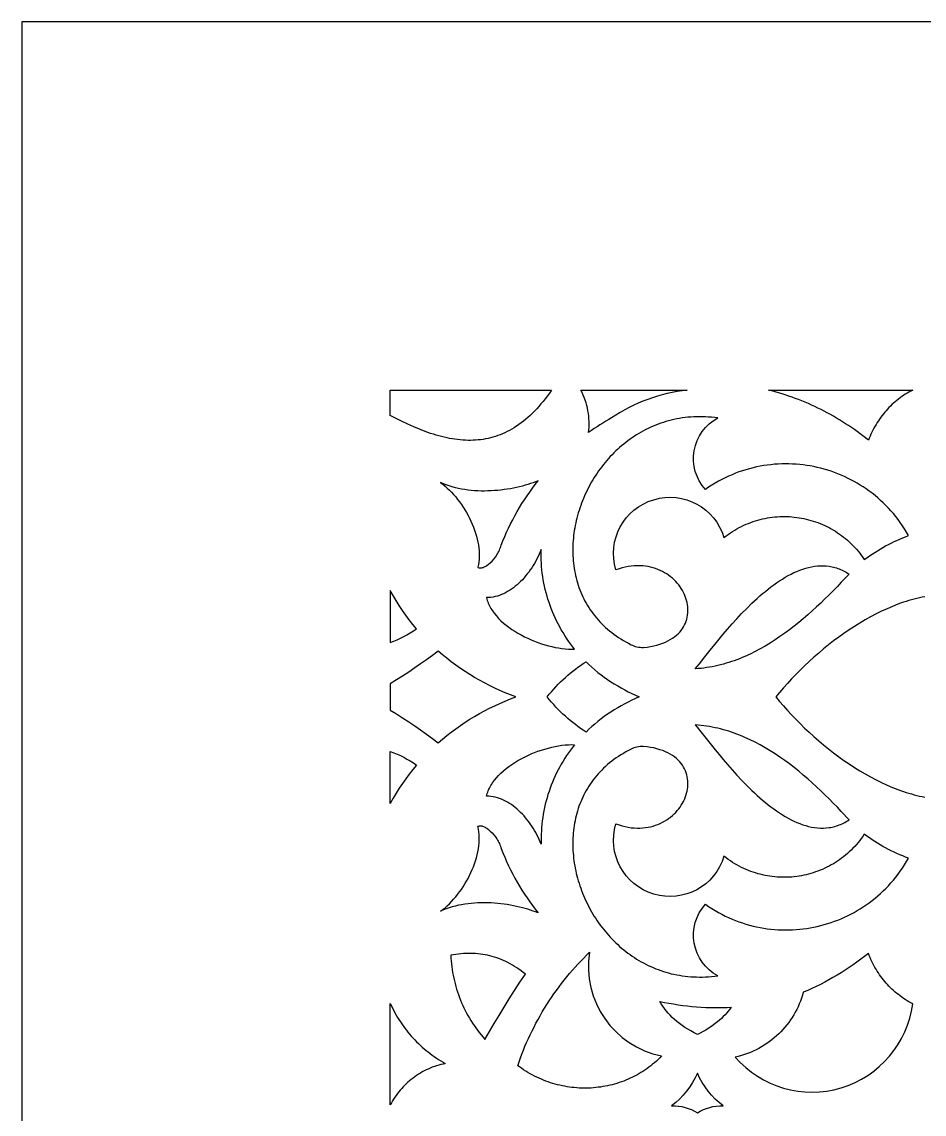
# Model space of a CAD drawing. Extents: x -660 to 660, y -460 to 460.
# Drawn here: x -660 to -513.1, y 282 to 460 of the extents above; entities that cross this region are included whole.
import ezdxf

# ---------------------------------------------------------------- set-up
doc = ezdxf.new("R2010")
doc.units = 0
doc.layers.add('LAYER_1', color=18, linetype='CONTINUOUS')

msp = doc.modelspace()

# ---------------------------------------------------------------- linework, layer by layer
at = {"layer": 'LAYER_1'}
for points in [[(-660, -460), (660, -460), (660, 460), (-660, 460)], [(-600, 400), (-573.74, 400), (-574.09, 399.51), (-574.43, 399.04), (-574.77, 398.59), (-575.12, 398.15), (-575.47, 397.73), (-575.82, 397.33), (-576.17, 396.94), (-576.53, 396.56), (-576.89, 396.2), (-577.25, 395.86), (-577.61, 395.53), (-577.97, 395.22), (-578.34, 394.92), (-578.7, 394.64), (-579.07, 394.37), (-579.45, 394.11), (-579.82, 393.87), (-580.2, 393.65), (-580.58, 393.43), (-580.96, 393.23), (-581.34, 393.05), (-581.72, 392.88), (-582.11, 392.72), (-582.5, 392.57), (-582.89, 392.44), (-583.29, 392.32), (-583.68, 392.21), (-584.08, 392.12), (-584.48, 392.04), (-584.89, 391.97), (-585.29, 391.91), (-585.7, 391.87), (-586.11, 391.83), (-586.52, 391.81), (-586.94, 391.8), (-587.35, 391.8), (-587.77, 391.82), (-588.19, 391.84), (-588.62, 391.87), (-589.04, 391.92), (-589.47, 391.98), (-589.9, 392.04), (-590.34, 392.12), (-590.77, 392.21), (-591.21, 392.3), (-591.65, 392.41), (-592.09, 392.53), (-592.54, 392.66), (-592.99, 392.79), (-593.44, 392.94), (-593.89, 393.09), (-594.34, 393.26), (-595.26, 393.61), (-596.19, 394), (-597.13, 394.42), (-598.08, 394.88), (-599.03, 395.36), (-600, 395.88)], [(-567.71, 393.09), (-567.67, 393.53), (-567.64, 393.98), (-567.62, 394.43), (-567.63, 394.87), (-567.65, 395.32), (-567.69, 395.76), (-567.74, 396.2), (-567.82, 396.64), (-567.91, 397.08), (-568.01, 397.51), (-568.13, 397.94), (-568.27, 398.36), (-568.42, 398.78), (-568.59, 399.19), (-568.78, 399.6), (-568.98, 400), (-551.65, 400), (-552.47, 399.89), (-553.3, 399.76), (-554.11, 399.61), (-554.92, 399.43), (-555.73, 399.22), (-556.52, 399), (-557.31, 398.75), (-558.09, 398.47), (-558.86, 398.18), (-559.62, 397.86), (-560.37, 397.52), (-561.11, 397.15), (-561.84, 396.77), (-562.56, 396.36), (-563.27, 395.93), (-563.96, 395.48), (-564.44, 395.21), (-564.92, 394.92), (-565.4, 394.63), (-565.87, 394.34), (-566.34, 394.03), (-566.8, 393.72), (-567.26, 393.41)], [(-538.44, 400), (-514.94, 400), (-515.25, 399.84), (-515.55, 399.67), (-515.85, 399.5), (-516.14, 399.32), (-516.43, 399.13), (-516.71, 398.93), (-516.99, 398.73), (-517.27, 398.52), (-517.53, 398.31), (-517.8, 398.09), (-518.06, 397.86), (-518.31, 397.63), (-518.56, 397.39), (-518.8, 397.15), (-519.04, 396.89), (-519.27, 396.64), (-519.49, 396.38), (-519.71, 396.11), (-519.93, 395.83), (-520.13, 395.56), (-520.34, 395.27), (-520.53, 394.98), (-520.72, 394.69), (-520.91, 394.39), (-521.08, 394.08), (-521.25, 393.77), (-521.42, 393.46), (-521.58, 393.14), (-521.73, 392.81), (-521.87, 392.49), (-522.01, 392.15), (-522.14, 391.81), (-523.05, 392.53), (-523.51, 392.88), (-523.97, 393.22), (-524.44, 393.56), (-524.91, 393.88), (-525.39, 394.21), (-525.87, 394.52), (-526.36, 394.83), (-526.84, 395.14), (-527.34, 395.43), (-527.83, 395.72), (-528.33, 396.01), (-528.84, 396.28), (-529.34, 396.55), (-529.85, 396.81), (-530.37, 397.07), (-530.88, 397.32), (-531.4, 397.56), (-531.93, 397.79), (-532.45, 398.02), (-532.98, 398.23), (-533.52, 398.45), (-534.05, 398.65), (-534.59, 398.84), (-535.13, 399.03), (-535.68, 399.21), (-536.22, 399.39), (-536.77, 399.55), (-537.33, 399.71), (-537.88, 399.86)], [(-585.76, 371.12), (-585.67, 371.07), (-585.57, 371.04), (-585.46, 371.01), (-585.35, 371.01), (-585.23, 371.01), (-585.11, 371.03), (-584.98, 371.07), (-584.85, 371.11), (-584.72, 371.17), (-584.58, 371.24), (-584.44, 371.31), (-584.3, 371.4), (-584.01, 371.61), (-583.72, 371.86), (-583.44, 372.14), (-583.16, 372.45), (-582.9, 372.78), (-582.65, 373.14), (-582.54, 373.33), (-582.43, 373.52), (-582.33, 373.71), (-582.23, 373.91), (-582.15, 374.11), (-582.07, 374.32), (-582, 374.52), (-581.94, 374.73), (-581.66, 375.43), (-581.36, 376.13), (-581.06, 376.82), (-580.74, 377.51), (-580.41, 378.19), (-580.06, 378.86), (-579.71, 379.53), (-579.34, 380.19), (-578.96, 380.84), (-578.56, 381.49), (-578.16, 382.13), (-577.74, 382.76), (-577.31, 383.38), (-576.87, 384), (-576.42, 384.6), (-575.95, 385.2), (-576.34, 385.05), (-576.74, 384.9), (-577.16, 384.75), (-577.59, 384.61), (-578.03, 384.48), (-578.49, 384.36), (-578.96, 384.24), (-579.45, 384.13), (-579.94, 384.03), (-580.44, 383.93), (-580.95, 383.85), (-581.46, 383.77), (-581.99, 383.71), (-582.51, 383.65), (-583.05, 383.61), (-583.58, 383.58), (-584.12, 383.56), (-584.66, 383.55), (-585.2, 383.55), (-585.74, 383.57), (-586.28, 383.6), (-586.81, 383.64), (-587.34, 383.7), (-587.87, 383.77), (-588.39, 383.86), (-588.91, 383.96), (-589.41, 384.08), (-589.91, 384.22), (-590.4, 384.37), (-590.88, 384.54), (-591.35, 384.72), (-591.81, 384.93), (-591.44, 384.65), (-591.08, 384.35), (-590.72, 384.04), (-590.37, 383.7), (-590.03, 383.35), (-589.69, 382.98), (-589.36, 382.59), (-589.04, 382.19), (-588.73, 381.78), (-588.43, 381.36), (-588.14, 380.93), (-587.86, 380.48), (-587.59, 380.03), (-587.34, 379.57), (-587.09, 379.1), (-586.87, 378.63), (-586.65, 378.15), (-586.46, 377.67), (-586.28, 377.18), (-586.12, 376.7), (-585.97, 376.21), (-585.84, 375.72), (-585.74, 375.24), (-585.65, 374.76), (-585.58, 374.28), (-585.54, 373.81), (-585.52, 373.34), (-585.52, 372.88), (-585.54, 372.43), (-585.59, 371.98), (-585.66, 371.55)], [(-584.33, 366.18), (-584.28, 365.95), (-584.21, 365.73), (-584.14, 365.5), (-584.05, 365.28), (-583.96, 365.06), (-583.85, 364.85), (-583.74, 364.63), (-583.62, 364.42), (-583.49, 364.21), (-583.36, 364), (-583.21, 363.79), (-583.06, 363.59), (-582.73, 363.19), (-582.37, 362.79), (-581.98, 362.41), (-581.57, 362.04), (-581.14, 361.69), (-580.69, 361.34), (-580.22, 361.01), (-579.73, 360.69), (-579.22, 360.38), (-578.7, 360.09), (-578.17, 359.81), (-577.62, 359.55), (-577.07, 359.3), (-576.52, 359.08), (-575.96, 358.86), (-575.39, 358.67), (-574.83, 358.49), (-574.26, 358.33), (-573.7, 358.19), (-573.14, 358.07), (-572.59, 357.97), (-572.05, 357.89), (-571.51, 357.83), (-570.99, 357.8), (-570.49, 357.78), (-569.99, 357.79), (-570.33, 358.22), (-570.66, 358.66), (-570.98, 359.1), (-571.29, 359.55), (-571.59, 360.01), (-571.88, 360.48), (-572.16, 360.95), (-572.42, 361.42), (-572.68, 361.9), (-572.92, 362.39), (-573.16, 362.88), (-573.38, 363.37), (-573.59, 363.87), (-573.79, 364.38), (-573.98, 364.89), (-574.16, 365.4), (-574.33, 365.92), (-574.48, 366.44), (-574.63, 366.96), (-574.76, 367.49), (-574.88, 368.02), (-574.99, 368.56), (-575.09, 369.09), (-575.17, 369.63), (-575.25, 370.18), (-575.31, 370.72), (-575.36, 371.27), (-575.4, 371.81), (-575.42, 372.36), (-575.43, 372.91), (-575.44, 373.47), (-575.42, 374.02), (-575.59, 373.63), (-575.76, 373.24), (-575.94, 372.86), (-576.13, 372.49), (-576.33, 372.11), (-576.54, 371.75), (-576.76, 371.39), (-576.98, 371.04), (-577.22, 370.69), (-577.46, 370.35), (-577.71, 370.03), (-577.97, 369.71), (-578.23, 369.4), (-578.5, 369.1), (-578.78, 368.81), (-579.07, 368.54), (-579.36, 368.27), (-579.65, 368.02), (-579.96, 367.78), (-580.27, 367.56), (-580.58, 367.35), (-580.9, 367.16), (-581.22, 366.98), (-581.55, 366.82), (-581.89, 366.67), (-582.22, 366.54), (-582.57, 366.43), (-582.91, 366.34), (-583.26, 366.27), (-583.61, 366.22), (-583.97, 366.19)], [(-550.34, 354.57), (-550.03, 354.95), (-549.66, 355.41), (-548.77, 356.53), (-547.7, 357.88), (-547.11, 358.62), (-546.47, 359.4), (-545.8, 360.21), (-545.09, 361.04), (-544.36, 361.88), (-543.59, 362.73), (-542.79, 363.58), (-541.97, 364.42), (-541.13, 365.25), (-540.7, 365.65), (-540.26, 366.05), (-539.82, 366.45), (-539.38, 366.83), (-538.93, 367.2), (-538.47, 367.57), (-538.02, 367.92), (-537.56, 368.26), (-537.1, 368.59), (-536.63, 368.91), (-536.16, 369.21), (-535.69, 369.49), (-535.22, 369.76), (-534.74, 370.01), (-534.27, 370.25), (-533.79, 370.46), (-533.31, 370.65), (-532.83, 370.83), (-532.36, 370.98), (-531.88, 371.11), (-531.4, 371.21), (-530.92, 371.29), (-530.44, 371.35), (-529.96, 371.38), (-529.49, 371.38), (-529.01, 371.35), (-528.54, 371.3), (-528.31, 371.26), (-528.07, 371.21), (-527.84, 371.16), (-527.6, 371.1), (-527.37, 371.03), (-527.14, 370.95), (-526.91, 370.86), (-526.68, 370.77), (-526.45, 370.67), (-526.22, 370.56), (-525.99, 370.44), (-525.76, 370.31), (-525.53, 370.17), (-525.31, 370.02), (-526.57, 368.67), (-527.21, 367.99), (-527.87, 367.31), (-528.54, 366.63), (-529.22, 365.97), (-529.9, 365.3), (-530.6, 364.65), (-531.31, 364), (-532.03, 363.36), (-532.76, 362.73), (-533.49, 362.12), (-534.24, 361.52), (-535, 360.93), (-535.77, 360.37), (-536.55, 359.82), (-537.34, 359.29), (-538.14, 358.78), (-538.95, 358.29), (-539.77, 357.83), (-540.59, 357.39), (-541.43, 356.97), (-542.28, 356.59), (-542.71, 356.4), (-543.14, 356.23), (-543.57, 356.06), (-544.01, 355.9), (-544.44, 355.75), (-544.88, 355.61), (-545.32, 355.47), (-545.77, 355.34), (-546.22, 355.23), (-546.67, 355.12), (-547.12, 355.02), (-547.57, 354.92), (-548.03, 354.84), (-548.49, 354.77), (-548.95, 354.7), (-549.41, 354.65), (-549.88, 354.61)], [(-600, 358.87), (-599.45, 359.09), (-598.9, 359.32), (-598.35, 359.57), (-597.82, 359.84), (-597.29, 360.13), (-596.77, 360.44), (-596.25, 360.76), (-595.75, 361.1), (-596.35, 361.82), (-596.93, 362.57), (-597.49, 363.33), (-598.03, 364.1), (-598.56, 364.89), (-599.06, 365.7), (-599.54, 366.52), (-600, 367.36)], [(-600, 347.85), (-598.99, 347.23), (-598, 346.6), (-597.01, 345.95), (-596.03, 345.29), (-595.06, 344.62), (-594.1, 343.94), (-593.15, 343.24), (-592.2, 342.54), (-591.51, 343.13), (-590.81, 343.71), (-590.08, 344.28), (-589.35, 344.82), (-588.6, 345.35), (-587.84, 345.86), (-587.06, 346.36), (-586.27, 346.83), (-585.47, 347.29), (-584.66, 347.73), (-583.83, 348.15), (-583, 348.56), (-582.15, 348.94), (-581.29, 349.31), (-580.42, 349.67), (-579.54, 350), (-580.42, 350.33), (-581.29, 350.69), (-582.15, 351.06), (-583, 351.44), (-583.83, 351.85), (-584.66, 352.27), (-585.47, 352.71), (-586.27, 353.17), (-587.06, 353.64), (-587.84, 354.14), (-588.6, 354.65), (-589.35, 355.18), (-590.08, 355.72), (-590.81, 356.29), (-591.51, 356.87), (-592.2, 357.46), (-593.15, 356.76), (-594.1, 356.06), (-595.06, 355.38), (-596.03, 354.71), (-597.01, 354.05), (-598, 353.4), (-598.99, 352.77), (-600, 352.15)], [(-574.46, 350), (-574.11, 350.43), (-573.76, 350.85), (-573.4, 351.26), (-573.04, 351.66), (-572.66, 352.05), (-572.28, 352.43), (-571.9, 352.8), (-571.5, 353.16), (-571.11, 353.52), (-570.7, 353.86), (-570.29, 354.19), (-569.87, 354.52), (-569.44, 354.83), (-569.01, 355.14), (-568.58, 355.44), (-568.13, 355.73), (-567.67, 355.28), (-567.19, 354.84), (-566.7, 354.42), (-566.19, 354), (-565.68, 353.6), (-565.16, 353.22), (-564.63, 352.84), (-564.09, 352.48), (-563.54, 352.13), (-562.98, 351.79), (-562.42, 351.46), (-561.84, 351.14), (-561.26, 350.84), (-560.67, 350.55), (-560.07, 350.27), (-559.47, 350), (-560.07, 349.73), (-560.67, 349.45), (-561.26, 349.16), (-561.84, 348.86), (-562.42, 348.54), (-562.98, 348.21), (-563.54, 347.87), (-564.09, 347.52), (-564.63, 347.16), (-565.16, 346.78), (-565.68, 346.4), (-566.19, 346), (-566.7, 345.58), (-567.19, 345.16), (-567.67, 344.72), (-568.13, 344.27), (-568.58, 344.56), (-569.01, 344.86), (-569.44, 345.17), (-569.87, 345.48), (-570.29, 345.81), (-570.7, 346.14), (-571.11, 346.48), (-571.5, 346.84), (-571.9, 347.2), (-572.28, 347.57), (-572.66, 347.95), (-573.04, 348.34), (-573.4, 348.74), (-573.76, 349.15), (-574.11, 349.57)], [(-550.34, 345.43), (-550.03, 345.05), (-549.66, 344.59), (-548.77, 343.47), (-547.7, 342.12), (-547.11, 341.38), (-546.47, 340.6), (-545.8, 339.79), (-545.09, 338.96), (-544.36, 338.12), (-543.59, 337.27), (-542.79, 336.42), (-541.97, 335.58), (-541.13, 334.75), (-540.7, 334.35), (-540.26, 333.95), (-539.82, 333.55), (-539.38, 333.17), (-538.93, 332.8), (-538.47, 332.43), (-538.02, 332.08), (-537.56, 331.74), (-537.1, 331.41), (-536.63, 331.09), (-536.16, 330.79), (-535.69, 330.51), (-535.22, 330.24), (-534.74, 329.99), (-534.27, 329.75), (-533.79, 329.54), (-533.31, 329.35), (-532.83, 329.17), (-532.36, 329.02), (-531.88, 328.89), (-531.4, 328.79), (-530.92, 328.71), (-530.44, 328.65), (-529.96, 328.62), (-529.49, 328.62), (-529.01, 328.65), (-528.54, 328.7), (-528.31, 328.74), (-528.07, 328.79), (-527.84, 328.84), (-527.6, 328.9), (-527.37, 328.97), (-527.14, 329.05), (-526.91, 329.14), (-526.68, 329.23), (-526.45, 329.33), (-526.22, 329.44), (-525.99, 329.56), (-525.76, 329.69), (-525.53, 329.83), (-525.31, 329.98), (-526.57, 331.33), (-527.21, 332.01), (-527.87, 332.69), (-528.54, 333.37), (-529.22, 334.03), (-529.9, 334.7), (-530.6, 335.35), (-531.31, 336), (-532.03, 336.64), (-532.76, 337.27), (-533.49, 337.88), (-534.24, 338.48), (-535, 339.07), (-535.77, 339.63), (-536.55, 340.18), (-537.34, 340.71), (-538.14, 341.22), (-538.95, 341.71), (-539.77, 342.17), (-540.59, 342.61), (-541.43, 343.03), (-542.28, 343.41), (-542.71, 343.6), (-543.14, 343.77), (-543.57, 343.94), (-544.01, 344.1), (-544.44, 344.25), (-544.88, 344.39), (-545.32, 344.53), (-545.77, 344.66), (-546.22, 344.77), (-546.67, 344.88), (-547.12, 344.98), (-547.57, 345.08), (-548.03, 345.16), (-548.49, 345.23), (-548.95, 345.3), (-549.41, 345.35), (-549.88, 345.39)], [(-584.33, 333.82), (-584.28, 334.05), (-584.21, 334.27), (-584.14, 334.5), (-584.05, 334.72), (-583.96, 334.94), (-583.85, 335.15), (-583.74, 335.37), (-583.62, 335.58), (-583.49, 335.79), (-583.36, 336), (-583.21, 336.21), (-583.06, 336.41), (-582.73, 336.81), (-582.37, 337.21), (-581.98, 337.59), (-581.57, 337.96), (-581.14, 338.31), (-580.69, 338.66), (-580.22, 338.99), (-579.73, 339.31), (-579.22, 339.62), (-578.7, 339.91), (-578.17, 340.19), (-577.62, 340.45), (-577.07, 340.7), (-576.52, 340.92), (-575.96, 341.14), (-575.39, 341.33), (-574.83, 341.51), (-574.26, 341.67), (-573.7, 341.81), (-573.14, 341.93), (-572.59, 342.03), (-572.05, 342.11), (-571.51, 342.17), (-570.99, 342.2), (-570.49, 342.22), (-569.99, 342.21), (-570.33, 341.78), (-570.66, 341.34), (-570.98, 340.9), (-571.29, 340.45), (-571.59, 339.99), (-571.88, 339.52), (-572.16, 339.05), (-572.42, 338.58), (-572.68, 338.1), (-572.92, 337.61), (-573.16, 337.12), (-573.38, 336.63), (-573.59, 336.13), (-573.79, 335.62), (-573.98, 335.11), (-574.16, 334.6), (-574.33, 334.08), (-574.48, 333.56), (-574.63, 333.04), (-574.76, 332.51), (-574.88, 331.98), (-574.99, 331.44), (-575.09, 330.91), (-575.17, 330.37), (-575.25, 329.82), (-575.31, 329.28), (-575.36, 328.73), (-575.4, 328.19), (-575.42, 327.64), (-575.43, 327.09), (-575.44, 326.53), (-575.42, 325.98), (-575.59, 326.37), (-575.76, 326.76), (-575.94, 327.14), (-576.13, 327.51), (-576.33, 327.89), (-576.54, 328.25), (-576.76, 328.61), (-576.98, 328.96), (-577.22, 329.31), (-577.46, 329.65), (-577.71, 329.97), (-577.97, 330.29), (-578.23, 330.6), (-578.5, 330.9), (-578.78, 331.19), (-579.07, 331.46), (-579.36, 331.73), (-579.65, 331.98), (-579.96, 332.22), (-580.27, 332.44), (-580.58, 332.65), (-580.9, 332.84), (-581.22, 333.02), (-581.55, 333.18), (-581.89, 333.33), (-582.22, 333.46), (-582.57, 333.57), (-582.91, 333.66), (-583.26, 333.73), (-583.61, 333.78), (-583.97, 333.81)], [(-600, 341.13), (-599.45, 340.91), (-598.9, 340.68), (-598.35, 340.43), (-597.82, 340.16), (-597.29, 339.87), (-596.77, 339.56), (-596.25, 339.24), (-595.75, 338.9), (-596.35, 338.18), (-596.93, 337.43), (-597.49, 336.67), (-598.03, 335.9), (-598.56, 335.11), (-599.06, 334.3), (-599.54, 333.48), (-600, 332.64)], [(-585.76, 328.88), (-585.67, 328.93), (-585.57, 328.96), (-585.46, 328.99), (-585.35, 328.99), (-585.23, 328.99), (-585.11, 328.97), (-584.98, 328.93), (-584.85, 328.89), (-584.72, 328.83), (-584.58, 328.76), (-584.44, 328.69), (-584.3, 328.6), (-584.01, 328.39), (-583.72, 328.14), (-583.44, 327.86), (-583.16, 327.55), (-582.9, 327.22), (-582.65, 326.86), (-582.54, 326.67), (-582.43, 326.48), (-582.33, 326.29), (-582.23, 326.09), (-582.15, 325.89), (-582.07, 325.68), (-582, 325.48), (-581.94, 325.27), (-581.66, 324.57), (-581.36, 323.87), (-581.06, 323.18), (-580.74, 322.49), (-580.41, 321.81), (-580.06, 321.14), (-579.71, 320.47), (-579.34, 319.81), (-578.96, 319.16), (-578.56, 318.51), (-578.16, 317.87), (-577.74, 317.24), (-577.31, 316.62), (-576.87, 316), (-576.42, 315.4), (-575.95, 314.8), (-576.34, 314.95), (-576.74, 315.1), (-577.16, 315.25), (-577.59, 315.39), (-578.03, 315.52), (-578.49, 315.64), (-578.96, 315.76), (-579.45, 315.87), (-579.94, 315.97), (-580.44, 316.07), (-580.95, 316.15), (-581.46, 316.23), (-581.99, 316.29), (-582.51, 316.35), (-583.05, 316.39), (-583.58, 316.42), (-584.12, 316.44), (-584.66, 316.45), (-585.2, 316.45), (-585.74, 316.43), (-586.28, 316.4), (-586.81, 316.36), (-587.34, 316.3), (-587.87, 316.23), (-588.39, 316.14), (-588.91, 316.04), (-589.41, 315.92), (-589.91, 315.78), (-590.4, 315.63), (-590.88, 315.46), (-591.35, 315.28), (-591.81, 315.07), (-591.44, 315.35), (-591.08, 315.65), (-590.72, 315.96), (-590.37, 316.3), (-590.03, 316.65), (-589.69, 317.02), (-589.36, 317.41), (-589.04, 317.81), (-588.73, 318.22), (-588.43, 318.64), (-588.14, 319.07), (-587.86, 319.52), (-587.59, 319.97), (-587.34, 320.43), (-587.09, 320.9), (-586.87, 321.37), (-586.65, 321.85), (-586.46, 322.33), (-586.28, 322.82), (-586.12, 323.3), (-585.97, 323.79), (-585.84, 324.28), (-585.74, 324.76), (-585.65, 325.24), (-585.58, 325.72), (-585.54, 326.19), (-585.52, 326.66), (-585.52, 327.12), (-585.54, 327.57), (-585.59, 328.02), (-585.66, 328.45)], [(-584.59, 294.2), (-583.86, 295.46), (-583.1, 296.76), (-582.3, 298.09), (-581.48, 299.44), (-580.63, 300.79), (-579.77, 302.15), (-578.89, 303.49), (-578, 304.81), (-578.35, 305.09), (-578.7, 305.36), (-579.05, 305.62), (-579.41, 305.86), (-579.76, 306.09), (-580.12, 306.31), (-580.48, 306.52), (-580.84, 306.71), (-581.21, 306.89), (-581.57, 307.06), (-581.94, 307.21), (-582.31, 307.36), (-582.68, 307.49), (-583.06, 307.61), (-583.43, 307.72), (-583.81, 307.82), (-584.19, 307.9), (-584.57, 307.98), (-584.96, 308.04), (-585.34, 308.09), (-585.73, 308.14), (-586.12, 308.17), (-586.51, 308.19), (-586.91, 308.2), (-587.31, 308.2), (-587.7, 308.19), (-588.1, 308.17), (-588.51, 308.14), (-588.91, 308.1), (-589.32, 308.05), (-589.73, 307.99), (-590.14, 307.92), (-590.12, 307.45), (-590.09, 306.98), (-590.04, 306.51), (-589.99, 306.04), (-589.93, 305.58), (-589.85, 305.11), (-589.77, 304.65), (-589.68, 304.19), (-589.57, 303.73), (-589.46, 303.28), (-589.34, 302.83), (-589.21, 302.38), (-589.06, 301.93), (-588.91, 301.48), (-588.75, 301.04), (-588.58, 300.61), (-588.4, 300.17), (-588.21, 299.74), (-588.01, 299.32), (-587.8, 298.89), (-587.59, 298.48), (-587.36, 298.06), (-587.12, 297.65), (-586.88, 297.25), (-586.62, 296.85), (-586.36, 296.45), (-586.09, 296.06), (-585.8, 295.68), (-585.51, 295.3), (-585.21, 294.93), (-584.9, 294.56)], [(-600, 283.52), (-600, 300.02), (-599.82, 299.64), (-599.63, 299.26), (-599.44, 298.88), (-599.24, 298.51), (-599.03, 298.14), (-598.82, 297.78), (-598.6, 297.42), (-598.37, 297.07), (-598.13, 296.72), (-597.89, 296.38), (-597.64, 296.04), (-597.39, 295.71), (-597.13, 295.38), (-596.86, 295.06), (-596.59, 294.74), (-596.31, 294.43), (-596.02, 294.12), (-595.73, 293.82), (-595.43, 293.52), (-595.13, 293.23), (-594.82, 292.95), (-594.5, 292.67), (-594.18, 292.4), (-593.85, 292.14), (-593.52, 291.88), (-593.18, 291.62), (-592.84, 291.38), (-592.49, 291.14), (-592.14, 290.91), (-591.78, 290.68), (-591.42, 290.46), (-591.05, 290.25), (-591.41, 290.17), (-591.77, 290.08), (-592.12, 289.99), (-592.47, 289.88), (-592.82, 289.76), (-593.16, 289.64), (-593.5, 289.5), (-593.83, 289.36), (-594.16, 289.21), (-594.48, 289.05), (-594.8, 288.88), (-595.11, 288.7), (-595.41, 288.51), (-595.72, 288.31), (-596.01, 288.11), (-596.3, 287.9), (-596.58, 287.68), (-596.86, 287.45), (-597.13, 287.21), (-597.4, 286.97), (-597.66, 286.72), (-597.91, 286.46), (-598.15, 286.2), (-598.39, 285.93), (-598.62, 285.65), (-598.84, 285.36), (-599.05, 285.07), (-599.26, 284.77), (-599.46, 284.47), (-599.65, 284.16), (-599.83, 283.84)], [(-556.1, 300.38), (-555.38, 300.23), (-554.64, 300.08), (-553.9, 299.96), (-553.15, 299.84), (-552.39, 299.74), (-551.63, 299.65), (-550.88, 299.57), (-550.12, 299.5), (-549.37, 299.45), (-548.63, 299.41), (-547.9, 299.38), (-547.19, 299.37), (-546.48, 299.37), (-545.8, 299.38), (-545.13, 299.4), (-544.49, 299.44), (-544.73, 299.12), (-544.97, 298.81), (-545.23, 298.5), (-545.5, 298.19), (-545.79, 297.9), (-546.09, 297.6), (-546.41, 297.31), (-546.74, 297.03), (-547.09, 296.76), (-547.45, 296.49), (-547.83, 296.22), (-548.23, 295.97), (-548.65, 295.71), (-549.08, 295.47), (-549.53, 295.23), (-550, 295), (-550.55, 295.27), (-551.07, 295.56), (-551.57, 295.85), (-552.05, 296.15), (-552.5, 296.46), (-552.93, 296.78), (-553.34, 297.1), (-553.72, 297.44), (-554.09, 297.78), (-554.43, 298.13), (-554.76, 298.49), (-555.06, 298.85), (-555.35, 299.22), (-555.62, 299.6), (-555.87, 299.99)]]:
    msp.add_lwpolyline(points, close=True, dxfattribs=at)
for points in [[(-558.79, 358.06), (-558.19, 358.13), (-557.63, 358.22), (-557.09, 358.32), (-556.58, 358.45), (-556.09, 358.6), (-555.63, 358.76), (-555.2, 358.93), (-554.79, 359.13), (-554.41, 359.34), (-554.06, 359.56), (-553.73, 359.79), (-553.42, 360.04), (-553.14, 360.3), (-552.88, 360.57), (-552.65, 360.84), (-552.44, 361.13), (-552.25, 361.43), (-552.09, 361.73), (-551.95, 362.04), (-551.83, 362.36), (-551.73, 362.69), (-551.65, 363.01), (-551.59, 363.34), (-551.56, 363.68), (-551.54, 364.01), (-551.55, 364.35), (-551.57, 364.69), (-551.62, 365.03), (-551.68, 365.37), (-551.76, 365.7), (-551.86, 366.04), (-551.98, 366.37), (-552.11, 366.7), (-552.27, 367.02), (-552.44, 367.34), (-552.62, 367.65), (-552.83, 367.95), (-553.04, 368.25), (-553.28, 368.53), (-553.53, 368.81), (-553.79, 369.08), (-554.07, 369.34), (-554.37, 369.58), (-554.68, 369.82), (-555, 370.04), (-555.33, 370.24), (-555.68, 370.43), (-556.04, 370.61), (-556.42, 370.77), (-556.8, 370.91), (-557.2, 371.04), (-557.61, 371.15), (-558.03, 371.23), (-558.46, 371.3), (-558.9, 371.35), (-559.35, 371.37), (-559.81, 371.37), (-560.28, 371.35), (-560.76, 371.31), (-561.25, 371.24), (-561.75, 371.14), (-562.25, 371.02), (-562.76, 370.87), (-563.28, 370.7, -1), (-545.67, 375.96), (-545.33, 376.23), (-544.98, 376.48), (-544.63, 376.72), (-544.28, 376.96), (-543.92, 377.18), (-543.56, 377.39), (-543.19, 377.59), (-542.82, 377.78), (-542.45, 377.96), (-542.08, 378.13), (-541.7, 378.28), (-541.32, 378.43), (-540.93, 378.57), (-540.55, 378.69), (-540.16, 378.81), (-539.77, 378.91), (-539.38, 379.01), (-538.98, 379.09), (-538.59, 379.17), (-538.19, 379.23), (-537.8, 379.28), (-537.4, 379.33), (-537, 379.36), (-536.6, 379.38), (-536.21, 379.4), (-535.81, 379.4), (-535.41, 379.39), (-535.01, 379.37), (-534.62, 379.35), (-534.22, 379.31), (-533.83, 379.26), (-533.44, 379.2), (-533.04, 379.14), (-532.66, 379.06), (-532.27, 378.97), (-531.88, 378.88), (-531.5, 378.77), (-531.12, 378.66), (-530.74, 378.53), (-530.37, 378.4), (-530, 378.25), (-529.63, 378.1), (-529.27, 377.93), (-528.91, 377.76), (-528.55, 377.58), (-528.2, 377.39), (-527.85, 377.19), (-527.51, 376.98), (-527.17, 376.76), (-526.84, 376.53), (-526.51, 376.29), (-526.19, 376.04), (-525.87, 375.79), (-525.56, 375.52), (-525.26, 375.25), (-524.96, 374.96), (-524.67, 374.67), (-524.38, 374.37), (-524.1, 374.06), (-523.83, 373.74), (-523.57, 373.41), (-523.31, 373.07), (-523.06, 372.73), (-522.82, 372.37), (-522.4, 372.68), (-521.98, 372.98), (-521.55, 373.27), (-521.11, 373.55), (-520.68, 373.82), (-520.23, 374.09), (-519.79, 374.35), (-519.34, 374.6), (-518.89, 374.84), (-518.43, 375.07), (-517.97, 375.3), (-517.5, 375.51), (-517.04, 375.72), (-516.57, 375.92), (-516.1, 376.11), (-515.62, 376.3), (-515.94, 376.84), (-516.26, 377.38), (-516.6, 377.9), (-516.96, 378.41), (-517.32, 378.9), (-517.7, 379.39), (-518.08, 379.86), (-518.48, 380.32), (-518.89, 380.76), (-519.3, 381.2), (-519.73, 381.62), (-520.17, 382.03), (-520.62, 382.42), (-521.07, 382.81), (-521.54, 383.18), (-522.01, 383.53), (-522.49, 383.88), (-522.98, 384.21), (-523.47, 384.52), (-523.98, 384.83), (-524.49, 385.12), (-525, 385.39), (-525.53, 385.66), (-526.06, 385.9), (-526.59, 386.14), (-527.13, 386.36), (-527.68, 386.57), (-528.23, 386.76), (-528.78, 386.94), (-529.34, 387.11), (-529.9, 387.26), (-530.47, 387.4), (-531.04, 387.52), (-531.61, 387.63), (-532.19, 387.72), (-532.76, 387.8), (-533.34, 387.86), (-533.92, 387.91), (-534.51, 387.95), (-535.09, 387.97), (-535.68, 387.97), (-536.26, 387.96), (-536.85, 387.94), (-537.44, 387.9), (-538.02, 387.84), (-538.61, 387.77), (-539.19, 387.69), (-539.77, 387.58), (-540.36, 387.47), (-540.94, 387.34), (-541.51, 387.19), (-542.09, 387.02), (-542.66, 386.84), (-543.23, 386.65), (-543.8, 386.44), (-544.36, 386.21), (-544.92, 385.97), (-545.48, 385.71), (-546.03, 385.43), (-546.57, 385.14), (-547.12, 384.83), (-547.65, 384.5), (-548.18, 384.16), (-548.7, 383.8, -0.486239), (-546.68, 395.45), (-547.18, 395.51), (-547.68, 395.56), (-548.18, 395.6), (-548.67, 395.63), (-549.16, 395.65), (-549.64, 395.65), (-550.12, 395.64), (-550.6, 395.63), (-551.07, 395.6), (-551.54, 395.56), (-552, 395.51), (-552.46, 395.45), (-552.91, 395.37), (-553.36, 395.29), (-553.81, 395.2), (-554.25, 395.1), (-554.68, 394.99), (-555.11, 394.87), (-555.54, 394.73), (-555.96, 394.59), (-556.38, 394.44), (-556.79, 394.29), (-557.2, 394.12), (-557.6, 393.94), (-557.99, 393.76), (-558.38, 393.56), (-558.77, 393.36), (-559.15, 393.15), (-559.53, 392.94), (-559.9, 392.71), (-560.26, 392.48), (-560.62, 392.24), (-560.97, 391.99), (-561.32, 391.74), (-561.66, 391.48), (-562, 391.21), (-562.33, 390.93), (-562.66, 390.65), (-562.97, 390.36), (-563.29, 390.07), (-563.59, 389.77), (-563.9, 389.46), (-564.19, 389.15), (-564.48, 388.83), (-564.76, 388.51), (-565.04, 388.18), (-565.31, 387.85), (-565.57, 387.51), (-565.83, 387.17), (-566.08, 386.82), (-566.32, 386.47), (-566.56, 386.12), (-566.79, 385.76), (-567.01, 385.39), (-567.23, 385.02), (-567.44, 384.65), (-567.64, 384.28), (-567.83, 383.9), (-568.02, 383.52), (-568.2, 383.13), (-568.38, 382.74), (-568.55, 382.35), (-568.71, 381.96), (-568.86, 381.57), (-569, 381.17), (-569.14, 380.77), (-569.27, 380.37), (-569.39, 379.97), (-569.51, 379.56), (-569.62, 379.15), (-569.72, 378.75), (-569.81, 378.34), (-569.89, 377.93), (-569.97, 377.52), (-570.04, 377.11), (-570.1, 376.7), (-570.15, 376.28), (-570.19, 375.87), (-570.23, 375.46), (-570.26, 375.05), (-570.28, 374.64), (-570.29, 374.22), (-570.29, 373.81), (-570.28, 373.4), (-570.27, 372.99), (-570.25, 372.59), (-570.21, 372.18), (-570.17, 371.77), (-570.12, 371.37), (-570.07, 370.97), (-570, 370.57), (-569.92, 370.17), (-569.84, 369.77), (-569.74, 369.38), (-569.64, 368.99), (-569.53, 368.6), (-569.41, 368.21), (-569.28, 367.83), (-569.14, 367.45), (-568.99, 367.08), (-568.83, 366.7), (-568.66, 366.33), (-568.48, 365.97), (-568.3, 365.61), (-568.1, 365.25), (-567.89, 364.9), (-567.68, 364.55), (-567.45, 364.2), (-567.21, 363.86), (-566.97, 363.53), (-566.71, 363.2), (-566.44, 362.87), (-566.17, 362.56), (-565.88, 362.24), (-565.58, 361.93), (-565.28, 361.63), (-564.96, 361.33), (-564.63, 361.04), (-564.29, 360.76), (-563.94, 360.48), (-563.58, 360.21), (-563.21, 359.95), (-562.83, 359.69), (-562.44, 359.44), (-562.04, 359.2), (-561.63, 358.96), (-561.2, 358.74), (-560.77, 358.51), (-560.56, 358.41), (-560.34, 358.32), (-560.11, 358.24), (-559.86, 358.18), (-559.6, 358.12), (-559.33, 358.09), (-559.06, 358.06)], [(-563.28, 329.3), (-562.76, 329.13), (-562.25, 328.98), (-561.75, 328.86), (-561.25, 328.76), (-560.76, 328.69), (-560.28, 328.65), (-559.81, 328.63), (-559.35, 328.63), (-558.9, 328.65), (-558.46, 328.7), (-558.03, 328.77), (-557.61, 328.85), (-557.2, 328.96), (-556.8, 329.09), (-556.42, 329.23), (-556.04, 329.39), (-555.68, 329.57), (-555.33, 329.76), (-555, 329.96), (-554.68, 330.18), (-554.37, 330.42), (-554.07, 330.66), (-553.79, 330.92), (-553.53, 331.19), (-553.28, 331.47), (-553.04, 331.75), (-552.83, 332.05), (-552.62, 332.35), (-552.44, 332.66), (-552.27, 332.98), (-552.11, 333.3), (-551.98, 333.63), (-551.86, 333.96), (-551.76, 334.3), (-551.68, 334.63), (-551.62, 334.97), (-551.57, 335.31), (-551.55, 335.65), (-551.54, 335.99), (-551.56, 336.32), (-551.59, 336.66), (-551.65, 336.99), (-551.73, 337.31), (-551.83, 337.64), (-551.95, 337.96), (-552.09, 338.27), (-552.25, 338.57), (-552.44, 338.87), (-552.65, 339.16), (-552.88, 339.43), (-553.14, 339.7), (-553.42, 339.96), (-553.73, 340.21), (-554.06, 340.44), (-554.41, 340.66), (-554.79, 340.87), (-555.2, 341.07), (-555.63, 341.24), (-556.09, 341.4), (-556.58, 341.55), (-557.09, 341.68), (-557.63, 341.78), (-558.19, 341.87), (-558.79, 341.94), (-559.06, 341.94), (-559.33, 341.91), (-559.6, 341.88), (-559.86, 341.82), (-560.11, 341.76), (-560.34, 341.68), (-560.56, 341.59), (-560.77, 341.49), (-561.2, 341.26), (-561.63, 341.04), (-562.04, 340.8), (-562.44, 340.56), (-562.83, 340.31), (-563.21, 340.05), (-563.58, 339.79), (-563.94, 339.52), (-564.29, 339.24), (-564.63, 338.96), (-564.96, 338.67), (-565.28, 338.37), (-565.58, 338.07), (-565.88, 337.76), (-566.17, 337.44), (-566.44, 337.13), (-566.71, 336.8), (-566.97, 336.47), (-567.21, 336.14), (-567.45, 335.8), (-567.68, 335.45), (-567.89, 335.1), (-568.1, 334.75), (-568.3, 334.39), (-568.48, 334.03), (-568.66, 333.67), (-568.83, 333.3), (-568.99, 332.92), (-569.14, 332.55), (-569.28, 332.17), (-569.41, 331.79), (-569.53, 331.4), (-569.64, 331.01), (-569.74, 330.62), (-569.84, 330.23), (-569.92, 329.83), (-570, 329.43), (-570.07, 329.03), (-570.12, 328.63), (-570.17, 328.23), (-570.21, 327.82), (-570.25, 327.41), (-570.27, 327.01), (-570.28, 326.6), (-570.29, 326.19), (-570.29, 325.78), (-570.28, 325.36), (-570.26, 324.95), (-570.23, 324.54), (-570.19, 324.13), (-570.15, 323.72), (-570.1, 323.3), (-570.04, 322.89), (-569.97, 322.48), (-569.89, 322.07), (-569.81, 321.66), (-569.72, 321.25), (-569.62, 320.85), (-569.51, 320.44), (-569.39, 320.03), (-569.27, 319.63), (-569.14, 319.23), (-569, 318.83), (-568.86, 318.43), (-568.71, 318.04), (-568.55, 317.65), (-568.38, 317.26), (-568.2, 316.87), (-568.02, 316.48), (-567.83, 316.1), (-567.64, 315.72), (-567.44, 315.35), (-567.23, 314.98), (-567.01, 314.61), (-566.79, 314.24), (-566.56, 313.88), (-566.32, 313.53), (-566.08, 313.18), (-565.83, 312.83), (-565.57, 312.49), (-565.31, 312.15), (-565.04, 311.82), (-564.76, 311.49), (-564.48, 311.17), (-564.19, 310.85), (-563.9, 310.54), (-563.59, 310.23), (-563.29, 309.93), (-562.97, 309.64), (-562.66, 309.35), (-562.33, 309.07), (-562, 308.79), (-561.66, 308.52), (-561.32, 308.26), (-560.97, 308.01), (-560.62, 307.76), (-560.26, 307.52), (-559.9, 307.29), (-559.53, 307.06), (-559.15, 306.85), (-558.77, 306.64), (-558.38, 306.44), (-557.99, 306.24), (-557.6, 306.06), (-557.2, 305.88), (-556.79, 305.71), (-556.38, 305.56), (-555.96, 305.41), (-555.54, 305.27), (-555.11, 305.13), (-554.68, 305.01), (-554.25, 304.9), (-553.81, 304.8), (-553.36, 304.71), (-552.91, 304.63), (-552.46, 304.55), (-552, 304.49), (-551.54, 304.44), (-551.07, 304.4), (-550.6, 304.37), (-550.12, 304.36), (-549.64, 304.35), (-549.16, 304.35), (-548.67, 304.37), (-548.18, 304.4), (-547.68, 304.44), (-547.18, 304.49), (-546.68, 304.55, -0.486239), (-548.7, 316.2), (-548.18, 315.84), (-547.65, 315.5), (-547.12, 315.17), (-546.57, 314.86), (-546.03, 314.57), (-545.48, 314.29), (-544.92, 314.03), (-544.36, 313.79), (-543.8, 313.56), (-543.23, 313.35), (-542.66, 313.16), (-542.09, 312.98), (-541.51, 312.81), (-540.94, 312.66), (-540.36, 312.53), (-539.77, 312.42), (-539.19, 312.31), (-538.61, 312.23), (-538.02, 312.16), (-537.44, 312.1), (-536.85, 312.06), (-536.26, 312.04), (-535.68, 312.03), (-535.09, 312.03), (-534.51, 312.05), (-533.92, 312.09), (-533.34, 312.14), (-532.76, 312.2), (-532.19, 312.28), (-531.61, 312.37), (-531.04, 312.48), (-530.47, 312.6), (-529.9, 312.74), (-529.34, 312.89), (-528.78, 313.06), (-528.23, 313.24), (-527.68, 313.43), (-527.13, 313.64), (-526.59, 313.86), (-526.06, 314.1), (-525.53, 314.34), (-525, 314.61), (-524.49, 314.88), (-523.98, 315.17), (-523.47, 315.48), (-522.98, 315.79), (-522.49, 316.12), (-522.01, 316.47), (-521.54, 316.82), (-521.07, 317.19), (-520.62, 317.58), (-520.17, 317.97), (-519.73, 318.38), (-519.3, 318.8), (-518.89, 319.24), (-518.48, 319.68), (-518.08, 320.14), (-517.7, 320.61), (-517.32, 321.1), (-516.96, 321.59), (-516.6, 322.1), (-516.26, 322.62), (-515.94, 323.16), (-515.62, 323.7), (-516.1, 323.89), (-516.57, 324.08), (-517.04, 324.28), (-517.5, 324.49), (-517.97, 324.7), (-518.43, 324.93), (-518.89, 325.16), (-519.34, 325.4), (-519.79, 325.65), (-520.23, 325.91), (-520.68, 326.18), (-521.11, 326.45), (-521.55, 326.73), (-521.98, 327.02), (-522.4, 327.32), (-522.82, 327.63), (-523.06, 327.27), (-523.31, 326.93), (-523.57, 326.59), (-523.83, 326.26), (-524.1, 325.94), (-524.38, 325.63), (-524.67, 325.33), (-524.96, 325.04), (-525.26, 324.75), (-525.56, 324.48), (-525.87, 324.21), (-526.19, 323.96), (-526.51, 323.71), (-526.84, 323.47), (-527.17, 323.24), (-527.51, 323.02), (-527.85, 322.81), (-528.2, 322.61), (-528.55, 322.42), (-528.91, 322.24), (-529.27, 322.07), (-529.63, 321.9), (-530, 321.75), (-530.37, 321.6), (-530.74, 321.47), (-531.12, 321.34), (-531.5, 321.23), (-531.88, 321.12), (-532.27, 321.03), (-532.66, 320.94), (-533.04, 320.86), (-533.44, 320.8), (-533.83, 320.74), (-534.22, 320.69), (-534.62, 320.65), (-535.01, 320.63), (-535.41, 320.61), (-535.81, 320.6), (-536.21, 320.6), (-536.6, 320.62), (-537, 320.64), (-537.4, 320.67), (-537.8, 320.72), (-538.19, 320.77), (-538.59, 320.83), (-538.98, 320.91), (-539.38, 320.99), (-539.77, 321.09), (-540.16, 321.19), (-540.55, 321.31), (-540.93, 321.43), (-541.32, 321.57), (-541.7, 321.72), (-542.08, 321.87), (-542.45, 322.04), (-542.82, 322.22), (-543.19, 322.41), (-543.56, 322.61), (-543.92, 322.82), (-544.28, 323.04), (-544.63, 323.28), (-544.98, 323.52), (-545.33, 323.77), (-545.67, 324.04, -1)], [(-579.25, 289.88), (-579.03, 290.52), (-578.81, 291.16), (-578.57, 291.8), (-578.33, 292.43), (-578.07, 293.07), (-577.8, 293.7), (-577.51, 294.33), (-577.22, 294.96), (-576.92, 295.59), (-576.6, 296.21), (-576.28, 296.83), (-575.94, 297.44), (-575.6, 298.05), (-575.25, 298.66), (-574.89, 299.26), (-574.51, 299.86), (-574.13, 300.45), (-573.75, 301.03), (-573.35, 301.61), (-572.94, 302.18), (-572.53, 302.74), (-572.11, 303.3), (-571.68, 303.85), (-571.25, 304.39), (-570.81, 304.92), (-570.36, 305.45), (-569.91, 305.96), (-569.45, 306.47), (-568.98, 306.96), (-568.51, 307.45), (-568.03, 307.93), (-567.55, 308.39, 0.402098), (-555.82, 291.49), (-556.1, 291.2), (-556.39, 290.92), (-556.68, 290.65), (-556.98, 290.39), (-557.29, 290.13), (-557.59, 289.88), (-557.91, 289.64), (-558.23, 289.41), (-558.55, 289.19), (-558.88, 288.97), (-559.21, 288.77), (-559.54, 288.57), (-559.88, 288.37), (-560.23, 288.19), (-560.58, 288.02), (-560.93, 287.85), (-561.28, 287.69), (-561.64, 287.54), (-562, 287.4), (-562.37, 287.26), (-562.74, 287.14), (-563.11, 287.02), (-563.48, 286.91), (-563.85, 286.81), (-564.23, 286.72), (-564.61, 286.63), (-564.99, 286.56), (-565.37, 286.49), (-565.76, 286.43), (-566.14, 286.38), (-566.53, 286.33), (-566.92, 286.3), (-567.31, 286.27), (-567.7, 286.26), (-568.09, 286.25), (-568.48, 286.25), (-568.87, 286.25), (-569.26, 286.27), (-569.65, 286.29), (-570.04, 286.33), (-570.43, 286.37), (-570.82, 286.42), (-571.21, 286.48), (-571.6, 286.55), (-571.99, 286.62), (-572.38, 286.71), (-572.76, 286.8), (-573.15, 286.9), (-573.53, 287.01), (-573.91, 287.13), (-574.29, 287.26), (-574.67, 287.4), (-575.04, 287.54), (-575.41, 287.7), (-575.78, 287.86), (-576.15, 288.03), (-576.51, 288.21), (-576.88, 288.4), (-577.23, 288.6), (-577.59, 288.8), (-577.94, 289.02), (-578.29, 289.24), (-578.63, 289.48), (-578.97, 289.72)], [(-543.85, 291.29, 0.646145), (-514.94, 300), (-515.25, 300.16), (-515.55, 300.33), (-515.85, 300.5), (-516.14, 300.68), (-516.43, 300.87), (-516.71, 301.07), (-516.99, 301.27), (-517.27, 301.48), (-517.53, 301.69), (-517.8, 301.91), (-518.06, 302.14), (-518.31, 302.37), (-518.56, 302.61), (-518.8, 302.85), (-519.04, 303.11), (-519.27, 303.36), (-519.49, 303.62), (-519.71, 303.89), (-519.93, 304.17), (-520.13, 304.44), (-520.34, 304.73), (-520.53, 305.02), (-520.72, 305.31), (-520.91, 305.61), (-521.08, 305.92), (-521.25, 306.23), (-521.42, 306.54), (-521.58, 306.86), (-521.73, 307.19), (-521.87, 307.51), (-522.01, 307.85), (-522.14, 308.19), (-522.76, 307.71), (-523.38, 307.24), (-524.01, 306.78), (-524.64, 306.33), (-525.29, 305.9), (-525.93, 305.47), (-526.59, 305.06), (-527.25, 304.65), (-527.92, 304.26), (-528.59, 303.88), (-529.27, 303.51), (-529.95, 303.16), (-530.64, 302.81), (-531.34, 302.48), (-532.04, 302.17), (-532.75, 301.87), (-532.89, 301.38), (-533.05, 300.91), (-533.22, 300.44), (-533.41, 299.97), (-533.61, 299.52), (-533.83, 299.07), (-534.06, 298.63), (-534.31, 298.2), (-534.57, 297.78), (-534.84, 297.36), (-535.13, 296.96), (-535.43, 296.57), (-535.75, 296.18), (-536.07, 295.81), (-536.41, 295.45), (-536.76, 295.1), (-537.13, 294.76), (-537.5, 294.43), (-537.89, 294.11), (-538.29, 293.81), (-538.7, 293.52), (-539.12, 293.24), (-539.55, 292.98), (-539.99, 292.73), (-540.44, 292.5), (-540.9, 292.28), (-541.37, 292.07), (-541.85, 291.88), (-542.34, 291.71), (-542.84, 291.56), (-543.34, 291.42)], [(-550, 282.22, -0.158351), (-545.81, 283.34, -0.125473), (-550, 288.69, -0.125473), (-554.19, 283.34, -0.158351)]]:
    msp.add_lwpolyline(points, format="xyb", close=True, dxfattribs=at)
msp.add_lwpolyline([(-512.94, 366.32), (-513.38, 366.24), (-513.81, 366.15), (-514.25, 366.05), (-514.69, 365.94), (-515.13, 365.82), (-515.57, 365.7), (-516.01, 365.56), (-516.46, 365.41), (-516.9, 365.26), (-517.34, 365.1), (-518.23, 364.75), (-519.12, 364.37), (-520.01, 363.96), (-520.9, 363.52), (-521.79, 363.05), (-522.67, 362.56), (-523.54, 362.04), (-524.41, 361.49), (-525.28, 360.93), (-526.13, 360.34), (-526.98, 359.74), (-527.81, 359.11), (-528.64, 358.47), (-529.45, 357.82), (-530.24, 357.15), (-531.03, 356.47), (-531.79, 355.77), (-532.54, 355.07), (-533.27, 354.36), (-533.98, 353.64), (-534.68, 352.92), (-535.35, 352.19), (-535.99, 351.46), (-536.62, 350.73), (-537.22, 350), (-536.62, 349.27), (-535.99, 348.54), (-535.35, 347.81), (-534.68, 347.08), (-533.98, 346.36), (-533.27, 345.64), (-532.54, 344.93), (-531.79, 344.23), (-531.03, 343.53), (-530.24, 342.85), (-529.45, 342.18), (-528.64, 341.53), (-527.81, 340.89), (-526.98, 340.26), (-526.13, 339.66), (-525.28, 339.07), (-524.41, 338.51), (-523.54, 337.96), (-522.67, 337.44), (-521.79, 336.95), (-520.9, 336.48), (-520.01, 336.04), (-519.12, 335.63), (-518.23, 335.25), (-517.79, 335.07), (-517.34, 334.9), (-516.9, 334.74), (-516.46, 334.59), (-516.01, 334.44), (-515.57, 334.3), (-515.13, 334.18), (-514.69, 334.06), (-514.25, 333.95), (-513.81, 333.85), (-513.38, 333.76), (-512.94, 333.68)], dxfattribs=at)

doc.saveas('drawing.dxf')
